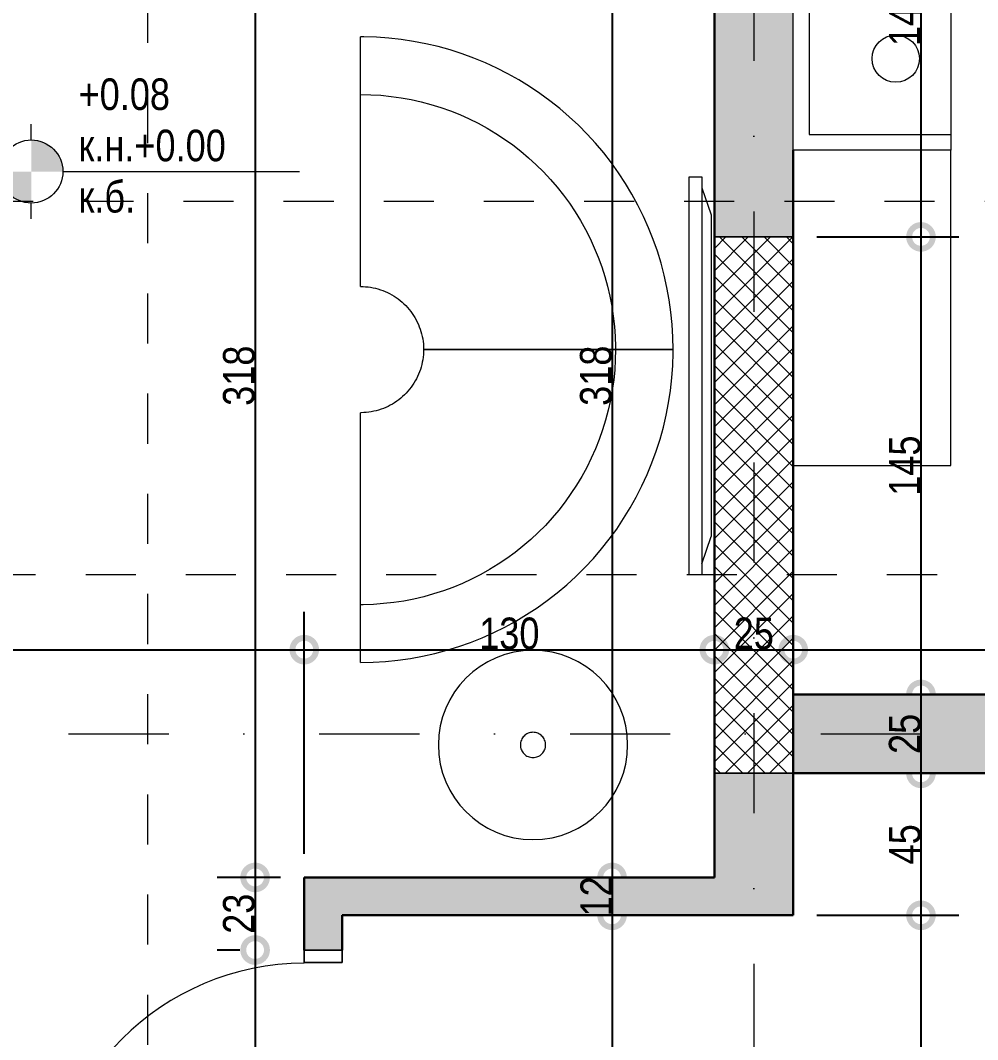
# Model space of a CAD drawing. Header units: centimetres. Extents: x 0 to 25250, y 0 to 2250.
# Drawn here: x 659 to 962.4, y 839.5 to 1162.5 of the extents above; entities that cross this region are included whole.
import ezdxf

# ---------------------------------------------------------------- set-up
doc = ezdxf.new("R2010")
doc.units = ezdxf.units.CM
doc.linetypes.add('17-View-1$0$Dash', pattern=[31.75, 15.875, -15.875])
doc.linetypes.add('17-View-1$0$Dash dot', pattern=[79.375, 31.75, -23.8125, 0, -23.8125])
for name, color, linetype, lineweight in [('A-ANNO-DIMS', 7, 'Continuous', 9), ('A-ANNO-NOTE', 7, 'Continuous', 9), ('A-DOOR', 7, 'Continuous', 9), ('A-DOOR-FRAM', 7, 'Continuous', 15), ('A-WALL', 7, 'Continuous', 9), ('A-WALL-PATT', 7, 'Continuous', 9), ('E-ELEC-EQPM', 7, 'Continuous', 9), ('G-ANNO-DIMS', 7, 'Continuous', 9), ('G-ANNO-SYMB', 7, 'Continuous', 9), ('I-FURN', 7, 'Continuous', 9), ('S-COLS', 7, 'Continuous', 9), ('S-GRID', 7, 'Continuous', 9)]:
    doc.layers.add(name, color=color, linetype=linetype, lineweight=lineweight)
doc.styles.add('17-View-1$0$Arial Narrow_3', font='ARIALN.TTF', dxfattribs={"height": 10})
doc.dimstyles.new('17-View-1$0$TEC_DIM', dxfattribs={"dimscale": 30.48, "dimtxt": 10.23431, "dimasz": 0.492126, "dimexe": 0.393701, "dimexo": 0.246063, "dimgap": 0, "dimtad": 1, "dimdec": 0, "dimzin": 0, "dimdsep": 46, "dimtxsty": '17-View-1$0$Arial Narrow_3', "dimblk1": '17-View-1$0$_DotSmall', "dimblk2": '17-View-1$0$_DotSmall', "dimsah": 1, "dimcen": 0.09, "dimazin": 0, "dimtfac": 1, "dimtdec": 4, "dimtix": 1, "dimtmove": 0, "dimatfit": 3, "dimfxl": 1, "dimtvp": 1, "dimtolj": 1, "dimtzin": 0, "dimarcsym": 2})
doc.dimstyles.new('17-View-1$0$TEC_DIM_3', dxfattribs={"dimscale": 30.48, "dimtxt": 10.23431, "dimasz": 0.492126, "dimexe": 0.393701, "dimexo": 0.246063, "dimgap": 0, "dimtad": 1, "dimdec": 0, "dimzin": 0, "dimdsep": 46, "dimtxsty": '17-View-1$0$Arial Narrow_3', "dimblk1": '17-View-1$0$_DotSmall', "dimblk2": '17-View-1$0$_DotSmall', "dimsah": 1, "dimcen": 0.09, "dimazin": 0, "dimtfac": 1, "dimtdec": 4, "dimtix": 1, "dimtmove": 0, "dimatfit": 3, "dimfxl": 1, "dimtvp": 1, "dimtolj": 1, "dimtzin": 0, "dimarcsym": 2})

# ---------------------------------------------------------------- blocks, each defined once
blk = doc.blocks.new('ШКАФ - ШКАФ-V1-НИВО 0')
at = {"layer": 'I-FURN'}
for p, q in [((50, 0), (-50, 0)), ((50, -50), (50, 0))]:
    blk.add_line(p, q, dxfattribs=at)
blk = doc.blocks.new('Fireplace - Type 1-2346596-НИВО 0')
at = {"layer": 'E-ELEC-EQPM'}
for p, q in [((-56.32, 62.5), (73.68, 62.5)), ((-56.32, 12.5), (-56.32, 62.5)), ((-51.32, 62.5), (-51.32, 17.5)), ((2.84, 62.5), (3.76, 63.42)), ((3.76, 62.72), (3.54, 62.5)), ((3.76, 63.42), (20.76, 63.42)), ((20.76, 62.72), (3.76, 62.72)), ((20.76, 63.42), (21.69, 62.5)), ((20.99, 62.5), (20.76, 62.72)), ((68.68, 17.5), (68.68, 62.5)), ((73.68, 62.5), (73.68, 12.5)), ((-51.32, 17.5), (68.68, 17.5)), ((73.68, 12.5), (-56.32, 12.5))]:
    blk.add_line(p, q, dxfattribs=at)
for centre, radius in [((8.68, 45), 10), ((-27.32, 45), 7.5), ((44.68, 45), 7.5), ((8.68, 45), 6.5)]:
    blk.add_circle(centre, radius, dxfattribs=at)
blk = doc.blocks.new('TV - 55 Zoll Wandmontage-2242996-НИВО 0')
at = {"layer": 'E-ELEC-EQPM'}
for p, q in [((-59.57, 7), (-51, 10)), ((-51, 10), (51, 10)), ((59.57, 7), (51, 10)), ((-63, 7), (63, 7)), ((-63, 3), (-63, 7)), ((63, 3), (63, 7)), ((63, 3), (-63, 3))]:
    blk.add_line(p, q, dxfattribs=at)
blk = doc.blocks.new('TEC_DOOR-INT - 90x200-2358335-НИВО 0')
at = {"layer": 'A-DOOR', "lineweight": 15}
for p, q in [((37, -6), (40.8, -6)), ((37, -87.6), (37, -6)), ((37, -6), (37, -87.6)), ((40.8, -6), (37, -6)), ((40.8, -6), (40.8, -87.6)), ((40.8, -87.6), (40.8, -6)), ((40.8, -87.6), (37, -87.6)), ((37, -87.6), (40.8, -87.6))]:
    blk.add_line(p, q, dxfattribs=at)
at = {"layer": 'A-DOOR'}
blk.add_arc((40.8, -6), 81.6, 180, 270, dxfattribs=at)
at = {"layer": 'A-DOOR-FRAM'}
for p, q in [((-45, -6), (-45, 6)), ((-45, 6), (-41, 6)), ((-41, 6), (-45, 6)), ((-45, 6), (-45, -6)), ((-41, 6), (-41, -6)), ((-41, -6), (-41, 6)), ((41, 6), (45, 6)), ((41, -6), (41, 6)), ((41, -6), (41, 6)), ((41, 6), (45, 6)), ((45, 6), (45, -6)), ((45, 6), (45, -6)), ((-41, -6), (-45, -6)), ((-45, -6), (-41, -6)), ((45, -6), (41, -6)), ((45, -6), (41, -6))]:
    blk.add_line(p, q, dxfattribs=at)
blk = doc.blocks.new('Sofa-19 Modul Innenbogen - Typ1-2317734-НИВО 0')
at = {"layer": 'I-FURN'}
for p, q in [((26.1, 83.53), (26.1, 81.99)), ((26.1, 81.99), (26.1, 81.21)), ((26.1, 81.21), (26.1, 77.72)), ((26.1, 77.72), (26.1, 65.56)), ((26.1, 65.56), (26.1, 65.28)), ((26.1, 65.29), (26.1, 62.28)), ((26.1, 62.28), (26.1, 7.58)), ((26.1, 7.58), (26.1, 4.4)), ((-71.49, -15.6), (-73.03, -15.6)), ((-70.71, -15.6), (-71.49, -15.6)), ((-67.22, -15.6), (-70.71, -15.6)), ((-55.06, -15.6), (-67.22, -15.6)), ((-54.78, -15.6), (-55.06, -15.6)), ((-51.78, -15.6), (-54.79, -15.6)), ((2.92, -15.6), (-51.78, -15.6)), ((6.1, -15.6), (2.92, -15.6))]:
    blk.add_line(p, q, dxfattribs=at)
at = {"layer": 'I-FURN', "flags": 128}
for points in [[(26.1, 83.54), (22.13, 83.46), (18.18, 83.22), (14.23, 82.82), (10.3, 82.27), (6.4, 81.56), (2.53, 80.69), (-1.3, 79.67), (-5.09, 78.5), (-8.82, 77.18), (-12.51, 75.71), (-16.13, 74.09), (-19.68, 72.33), (-23.16, 70.43), (-26.56, 68.39), (-29.88, 66.22), (-33.1, 63.92), (-36.24, 61.49), (-39.27, 58.93), (-42.2, 56.26), (-45.02, 53.47), (-47.72, 50.57), (-50.31, 47.57), (-52.77, 44.46), (-55.11, 41.26), (-57.32, 37.96), (-59.4, 34.59), (-61.33, 31.13), (-63.13, 27.59), (-64.79, 23.99), (-66.3, 20.32), (-67.66, 16.6), (-68.87, 12.83), (-69.93, 9), (-70.84, 5.14), (-71.59, 1.25), (-72.19, -2.67), (-72.63, -6.61), (-72.91, -10.56), (-73.03, -14.53), (-73.04, -15.6)], [(-54.74, -15.6), (-54.68, -12.36), (-54.49, -9.14), (-54.16, -5.92), (-53.71, -2.72), (-53.13, 0.46), (-52.43, 3.62), (-51.6, 6.74), (-50.64, 9.83), (-49.56, 12.88), (-48.36, 15.88), (-47.04, 18.84), (-45.61, 21.73), (-44.06, 24.57), (-42.4, 27.34), (-40.62, 30.05), (-38.75, 32.68), (-36.76, 35.24), (-34.68, 37.71), (-32.5, 40.1), (-30.23, 42.4), (-27.86, 44.6), (-25.41, 46.71), (-22.88, 48.72), (-20.27, 50.63), (-17.58, 52.43), (-14.83, 54.12), (-12.01, 55.7), (-9.12, 57.17), (-6.19, 58.52), (-3.2, 59.75), (-0.16, 60.86), (2.92, 61.85), (6.03, 62.72), (9.18, 63.46), (12.36, 64.07), (15.55, 64.55), (18.77, 64.91), (21.99, 65.14), (25.22, 65.24), (26.1, 65.24)], [(6.1, -15.6), (6.11, -14.8), (6.16, -14), (6.24, -13.2), (6.35, -12.41), (6.5, -11.62), (6.67, -10.84), (6.88, -10.07), (7.11, -9.31), (7.38, -8.55), (7.68, -7.81), (8, -7.08), (8.36, -6.36), (8.74, -5.66), (9.15, -4.97), (9.59, -4.3), (10.06, -3.65), (10.55, -3.02), (11.06, -2.41), (11.6, -1.82), (12.16, -1.25), (12.75, -0.7), (13.35, -0.18), (13.98, 0.31), (14.63, 0.79), (15.29, 1.23), (15.97, 1.65), (16.67, 2.04), (17.38, 2.4), (18.11, 2.74), (18.85, 3.04), (19.6, 3.32), (20.36, 3.56), (21.13, 3.78), (21.91, 3.96), (22.7, 4.11), (23.49, 4.23), (24.28, 4.32), (25.08, 4.38), (25.88, 4.4), (26.1, 4.4)]]:
    blk.add_lwpolyline(points, dxfattribs=at)
blk = doc.blocks.new('Sofa-19 Modul Innenbogen - Typ1-1674359-НИВО 0')
at = {"layer": 'I-FURN'}
for p, q in [((-73.03, 15.6), (-71.49, 15.6)), ((-71.49, 15.6), (-70.71, 15.6)), ((-70.71, 15.6), (-67.22, 15.6)), ((-67.22, 15.6), (-55.06, 15.6)), ((-55.06, 15.6), (-54.78, 15.6)), ((-54.79, 15.6), (-51.78, 15.6)), ((-51.78, 15.6), (2.92, 15.6)), ((2.92, 15.6), (6.1, 15.6)), ((26.1, -4.4), (26.1, -7.58)), ((26.1, -7.58), (26.1, -62.28)), ((26.1, -62.28), (26.1, -65.29)), ((26.1, -65.28), (26.1, -65.56)), ((26.1, -65.56), (26.1, -77.72)), ((26.1, -77.72), (26.1, -81.21)), ((26.1, -81.21), (26.1, -81.99)), ((26.1, -81.99), (26.1, -83.53))]:
    blk.add_line(p, q, dxfattribs=at)
at = {"layer": 'I-FURN', "flags": 128}
for points in [[(-73.04, 15.6), (-72.96, 11.63), (-72.72, 7.68), (-72.32, 3.73), (-71.77, -0.2), (-71.06, -4.1), (-70.19, -7.97), (-69.17, -11.8), (-68, -15.59), (-66.68, -19.32), (-65.21, -23.01), (-63.59, -26.63), (-61.83, -30.18), (-59.93, -33.66), (-57.89, -37.06), (-55.72, -40.38), (-53.42, -43.6), (-50.99, -46.74), (-48.43, -49.77), (-45.76, -52.7), (-42.97, -55.52), (-40.07, -58.22), (-37.07, -60.81), (-33.96, -63.27), (-30.76, -65.61), (-27.46, -67.82), (-24.09, -69.9), (-20.63, -71.83), (-17.09, -73.63), (-13.49, -75.29), (-9.82, -76.8), (-6.1, -78.16), (-2.33, -79.37), (1.5, -80.43), (5.36, -81.34), (9.25, -82.09), (13.17, -82.69), (17.11, -83.13), (21.06, -83.41), (25.03, -83.53), (26.1, -83.54)], [(26.1, -65.24), (22.86, -65.18), (19.64, -64.99), (16.42, -64.66), (13.22, -64.21), (10.04, -63.63), (6.88, -62.93), (3.76, -62.1), (0.67, -61.14), (-2.38, -60.06), (-5.38, -58.86), (-8.34, -57.54), (-11.23, -56.11), (-14.07, -54.56), (-16.84, -52.9), (-19.55, -51.12), (-22.18, -49.25), (-24.74, -47.26), (-27.21, -45.18), (-29.6, -43), (-31.9, -40.73), (-34.1, -38.36), (-36.21, -35.91), (-38.22, -33.38), (-40.13, -30.77), (-41.93, -28.08), (-43.62, -25.33), (-45.2, -22.51), (-46.67, -19.62), (-48.02, -16.69), (-49.25, -13.7), (-50.36, -10.66), (-51.35, -7.58), (-52.22, -4.47), (-52.96, -1.32), (-53.57, 1.86), (-54.05, 5.05), (-54.41, 8.27), (-54.64, 11.49), (-54.74, 14.72), (-54.74, 15.6)], [(26.1, -4.4), (25.3, -4.39), (24.5, -4.34), (23.7, -4.26), (22.91, -4.15), (22.12, -4), (21.34, -3.83), (20.57, -3.62), (19.81, -3.39), (19.05, -3.12), (18.31, -2.82), (17.58, -2.5), (16.86, -2.14), (16.16, -1.76), (15.47, -1.35), (14.8, -0.91), (14.15, -0.44), (13.52, 0.05), (12.91, 0.56), (12.32, 1.1), (11.75, 1.66), (11.2, 2.25), (10.68, 2.85), (10.19, 3.48), (9.71, 4.13), (9.27, 4.79), (8.85, 5.47), (8.46, 6.17), (8.1, 6.88), (7.76, 7.61), (7.46, 8.35), (7.18, 9.1), (6.94, 9.86), (6.72, 10.63), (6.54, 11.41), (6.39, 12.2), (6.27, 12.99), (6.18, 13.78), (6.12, 14.58), (6.1, 15.38), (6.1, 15.6)]]:
    blk.add_lwpolyline(points, dxfattribs=at)
blk = doc.blocks.new('Furniture_Table_Cafe - Furniture_Table_Cafe-1825741-НИВО 0')
at = {"layer": 'I-FURN'}
for start, end in [(360, 180), (0, 180), (180, 360), (180, 360)]:
    blk.add_arc((0, 0), 30, start, end, dxfattribs=at)
at = {"layer": 'I-FURN', "linetype": '17-View-1$0$Dash'}
for start, end in [(0, 180), (180, 0)]:
    blk.add_arc((0, 0), 4, start, end, dxfattribs=at)
blk = doc.blocks.new('Spot Elevations - PLAN - PROJECT-149572-НИВО 0')
at = {"layer": 'A-ANNO-NOTE'}
h = blk.add_hatch(color=256, dxfattribs=at)
edge = h.paths.add_edge_path()
edge.add_line((0, 0), (0, 0.2))
edge.add_arc((0, 0), 0.2, 0, 90, ccw=False)
edge.add_line((0.2, 0), (0, 0))
h = blk.add_hatch(color=256, dxfattribs=at)
edge = h.paths.add_edge_path()
edge.add_line((0, 0), (0, -0.2))
edge.add_arc((0, 0), 0.2, 180, 270, ccw=False)
edge.add_line((-0.2, 0), (0, 0))
for p, q in [((0, 0.2), (0, 0.3)), ((-0.2, 0), (-0.3, 0)), ((0.2, 0), (1.7, 0)), ((0, -0.3), (0, -0.2))]:
    blk.add_line(p, q, dxfattribs=at)
blk.add_circle((0, 0), 0.2, dxfattribs=at)
blk = doc.blocks.new('17-View-1$0$_DotSmall')
at = {"color": 0, "linetype": 'ByBlock', "const_width": 0.5}
blk.add_lwpolyline([(-0.0625, 0, 1), (0.0625, 0, 1)], format="xyb", close=True, dxfattribs=at)
blk = doc.blocks.new('*D2360')
at = {"layer": 'A-ANNO-DIMS', "color": 0, "lineweight": -2, "transparency": 16777216}
for p, q in [((1993.97, 901.4), (1993.97, 279.71)), ((398.97, 406.4), (398.97, 279.71)), ((398.97, 291.71), (1993.97, 291.71))]:
    blk.add_line(p, q, dxfattribs=at)
at = {"layer": 'A-ANNO-DIMS', "color": 0, "lineweight": -2, "transparency": 16777216, "xscale": 15, "yscale": 15, "zscale": 15, "rotation": 180}
blk.add_blockref('17-View-1$0$_DotSmall', (398.97, 291.71), dxfattribs=at)
at = {"layer": 'A-ANNO-DIMS', "color": 0, "lineweight": -2, "transparency": 16777216, "xscale": 15, "yscale": 15, "zscale": 15}
blk.add_blockref('17-View-1$0$_DotSmall', (1993.97, 291.71), dxfattribs=at)
at = {"layer": 'A-ANNO-DIMS', "color": 0, "transparency": 16777216, "insert": (1196.47, 296.81), "char_height": 10, "width": 30.4105, "attachment_point": 5, "style": '17-View-1$0$Arial Narrow_3'}
blk.add_mtext('\\A1;1595', dxfattribs=at)
blk = doc.blocks.new('*D2429')
at = {"layer": 'A-ANNO-DIMS', "color": 0, "lineweight": -2, "transparency": 16777216}
for p, q in [((856.47, 1208.9), (834.54, 1208.9)), ((846.54, 1208.9), (846.54, 890.9)), ((841.69, 890.9), (834.54, 890.9))]:
    blk.add_line(p, q, dxfattribs=at)
at = {"layer": 'A-ANNO-DIMS', "color": 0, "lineweight": -2, "transparency": 16777216, "xscale": 15, "yscale": 15, "zscale": 15}
for p, rotation in [((846.54, 1208.9), 90), ((846.54, 890.9), 270)]:
    blk.add_blockref('17-View-1$0$_DotSmall', p, dxfattribs=dict(at, rotation=rotation))
at = {"layer": 'A-ANNO-DIMS', "color": 0, "transparency": 16777216, "insert": (841.43, 1049.9), "char_height": 10, "width": 22.8079, "attachment_point": 5, "rotation": 90, "style": '17-View-1$0$Arial Narrow_3'}
blk.add_mtext('\\A1;318', dxfattribs=at)
blk = doc.blocks.new('*D2430')
at = {"layer": 'A-ANNO-DIMS', "color": 0, "lineweight": -2, "transparency": 16777216}
for p, q in [((841.69, 890.9), (834.54, 890.9)), ((846.54, 890.9), (846.54, 878.9)), ((841.69, 878.9), (834.54, 878.9))]:
    blk.add_line(p, q, dxfattribs=at)
at = {"layer": 'A-ANNO-DIMS', "color": 0, "lineweight": -2, "transparency": 16777216, "xscale": 15, "yscale": 15, "zscale": 15}
for p, rotation in [((846.54, 890.9), 90), ((846.54, 878.9), 270)]:
    blk.add_blockref('17-View-1$0$_DotSmall', p, dxfattribs=dict(at, rotation=rotation))
at = {"layer": 'A-ANNO-DIMS', "color": 0, "transparency": 16777216, "insert": (841.52, 884.9), "char_height": 10, "width": 15.2053, "attachment_point": 5, "rotation": 90, "style": '17-View-1$0$Arial Narrow_3'}
blk.add_mtext('\\A1;12', dxfattribs=at)
blk = doc.blocks.new('*D2431')
at = {"layer": 'A-ANNO-DIMS', "color": 0, "lineweight": -2, "transparency": 16777216}
for p, q in [((841.69, 878.9), (834.54, 878.9)), ((846.54, 878.9), (846.54, 768.9)), ((841.69, 768.9), (834.54, 768.9))]:
    blk.add_line(p, q, dxfattribs=at)
at = {"layer": 'A-ANNO-DIMS', "color": 0, "lineweight": -2, "transparency": 16777216, "xscale": 15, "yscale": 15, "zscale": 15}
for p, rotation in [((846.54, 878.9), 90), ((846.54, 768.9), 270)]:
    blk.add_blockref('17-View-1$0$_DotSmall', p, dxfattribs=dict(at, rotation=rotation))
at = {"layer": 'A-ANNO-DIMS', "color": 0, "transparency": 16777216, "insert": (841.43, 823.9), "char_height": 10, "width": 22.8079, "attachment_point": 5, "rotation": 90, "style": '17-View-1$0$Arial Narrow_3'}
blk.add_mtext('\\A1;110', dxfattribs=at)
blk = doc.blocks.new('*D2440')
at = {"layer": 'A-ANNO-DIMS', "color": 0, "lineweight": -2, "transparency": 16777216}
for p, q in [((728.53, 1208.9), (721.38, 1208.9)), ((733.38, 1208.9), (733.38, 890.9)), ((741.47, 890.9), (721.38, 890.9))]:
    blk.add_line(p, q, dxfattribs=at)
at = {"layer": 'A-ANNO-DIMS', "color": 0, "lineweight": -2, "transparency": 16777216, "xscale": 15, "yscale": 15, "zscale": 15}
for p, rotation in [((733.38, 1208.9), 90), ((733.38, 890.9), 270)]:
    blk.add_blockref('17-View-1$0$_DotSmall', p, dxfattribs=dict(at, rotation=rotation))
at = {"layer": 'A-ANNO-DIMS', "color": 0, "transparency": 16777216, "insert": (728.27, 1049.9), "char_height": 10, "width": 22.8079, "attachment_point": 5, "rotation": 90, "style": '17-View-1$0$Arial Narrow_3'}
blk.add_mtext('\\A1;318', dxfattribs=at)
blk = doc.blocks.new('*D2441')
at = {"layer": 'A-ANNO-DIMS', "color": 0, "lineweight": -2, "transparency": 16777216}
for p, q in [((741.47, 890.9), (721.38, 890.9)), ((733.38, 890.9), (733.38, 867.9)), ((728.53, 867.9), (721.38, 867.9))]:
    blk.add_line(p, q, dxfattribs=at)
at = {"layer": 'A-ANNO-DIMS', "color": 0, "lineweight": -2, "transparency": 16777216, "xscale": 15, "yscale": 15, "zscale": 15}
for p, rotation in [((733.38, 890.9), 90), ((733.38, 867.9), 270)]:
    blk.add_blockref('17-View-1$0$_DotSmall', p, dxfattribs=dict(at, rotation=rotation))
at = {"layer": 'A-ANNO-DIMS', "color": 0, "transparency": 16777216, "insert": (728.27, 879.4), "char_height": 10, "width": 15.2053, "attachment_point": 5, "rotation": 90, "style": '17-View-1$0$Arial Narrow_3'}
blk.add_mtext('\\A1;23', dxfattribs=at)
blk = doc.blocks.new('*D2442')
at = {"layer": 'A-ANNO-DIMS', "color": 0, "lineweight": -2, "transparency": 16777216}
for p, q in [((728.53, 867.9), (721.38, 867.9)), ((733.38, 867.9), (733.38, 777.9)), ((728.53, 777.9), (721.38, 777.9))]:
    blk.add_line(p, q, dxfattribs=at)
at = {"layer": 'A-ANNO-DIMS', "color": 0, "lineweight": -2, "transparency": 16777216, "xscale": 15, "yscale": 15, "zscale": 15}
for p, rotation in [((733.38, 867.9), 90), ((733.38, 777.9), 270)]:
    blk.add_blockref('17-View-1$0$_DotSmall', p, dxfattribs=dict(at, rotation=rotation))
at = {"layer": 'A-ANNO-DIMS', "color": 0, "transparency": 16777216, "insert": (728.27, 822.9), "char_height": 10, "width": 15.2053, "attachment_point": 5, "rotation": 90, "style": '17-View-1$0$Arial Narrow_3'}
blk.add_mtext('\\A1;90', dxfattribs=at)
blk = doc.blocks.new('*D2549')
at = {"layer": 'A-ANNO-DIMS', "color": 0, "lineweight": -2, "transparency": 16777216}
for p, q in [((911.47, 1233.9), (956.47, 1233.9)), ((944.47, 1233.9), (944.47, 1093.9)), ((911.47, 1093.9), (956.47, 1093.9))]:
    blk.add_line(p, q, dxfattribs=at)
at = {"layer": 'A-ANNO-DIMS', "color": 0, "lineweight": -2, "transparency": 16777216, "xscale": 15, "yscale": 15, "zscale": 15}
for p, rotation in [((944.47, 1233.9), 90), ((944.47, 1093.9), 270)]:
    blk.add_blockref('17-View-1$0$_DotSmall', p, dxfattribs=dict(at, rotation=rotation))
at = {"layer": 'A-ANNO-DIMS', "color": 0, "transparency": 16777216, "insert": (939.37, 1163.9), "char_height": 10, "width": 22.8079, "attachment_point": 5, "rotation": 90, "style": '17-View-1$0$Arial Narrow_3'}
blk.add_mtext('\\A1;140', dxfattribs=at)
blk = doc.blocks.new('*D2550')
at = {"layer": 'A-ANNO-DIMS', "color": 0, "lineweight": -2, "transparency": 16777216}
for p, q in [((911.47, 1093.9), (956.47, 1093.9)), ((944.47, 1093.9), (944.47, 948.9)), ((939.63, 948.9), (932.47, 948.9))]:
    blk.add_line(p, q, dxfattribs=at)
at = {"layer": 'A-ANNO-DIMS', "color": 0, "lineweight": -2, "transparency": 16777216, "xscale": 15, "yscale": 15, "zscale": 15}
for p, rotation in [((944.47, 1093.9), 90), ((944.47, 948.9), 270)]:
    blk.add_blockref('17-View-1$0$_DotSmall', p, dxfattribs=dict(at, rotation=rotation))
at = {"layer": 'A-ANNO-DIMS', "color": 0, "transparency": 16777216, "insert": (939.37, 1021.4), "char_height": 10, "width": 22.8079, "attachment_point": 5, "rotation": 90, "style": '17-View-1$0$Arial Narrow_3'}
blk.add_mtext('\\A1;145', dxfattribs=at)
blk = doc.blocks.new('*D2551')
at = {"layer": 'A-ANNO-DIMS', "color": 0, "lineweight": -2, "transparency": 16777216}
for p, q in [((939.63, 948.9), (932.47, 948.9)), ((944.47, 948.9), (944.47, 923.9)), ((939.63, 923.9), (932.47, 923.9))]:
    blk.add_line(p, q, dxfattribs=at)
at = {"layer": 'A-ANNO-DIMS', "color": 0, "lineweight": -2, "transparency": 16777216, "xscale": 15, "yscale": 15, "zscale": 15}
for p, rotation in [((944.47, 948.9), 90), ((944.47, 923.9), 270)]:
    blk.add_blockref('17-View-1$0$_DotSmall', p, dxfattribs=dict(at, rotation=rotation))
at = {"layer": 'A-ANNO-DIMS', "color": 0, "transparency": 16777216, "insert": (939.37, 936.4), "char_height": 10, "width": 15.2053, "attachment_point": 5, "rotation": 90, "style": '17-View-1$0$Arial Narrow_3'}
blk.add_mtext('\\A1;25', dxfattribs=at)
blk = doc.blocks.new('*D2552')
at = {"layer": 'A-ANNO-DIMS', "color": 0, "lineweight": -2, "transparency": 16777216}
for p, q in [((939.63, 923.9), (932.47, 923.9)), ((944.47, 923.9), (944.47, 878.9)), ((911.47, 878.9), (956.47, 878.9))]:
    blk.add_line(p, q, dxfattribs=at)
at = {"layer": 'A-ANNO-DIMS', "color": 0, "lineweight": -2, "transparency": 16777216, "xscale": 15, "yscale": 15, "zscale": 15}
for p, rotation in [((944.47, 923.9), 90), ((944.47, 878.9), 270)]:
    blk.add_blockref('17-View-1$0$_DotSmall', p, dxfattribs=dict(at, rotation=rotation))
at = {"layer": 'A-ANNO-DIMS', "color": 0, "transparency": 16777216, "insert": (939.39, 901.4), "char_height": 10, "width": 15.2053, "attachment_point": 5, "rotation": 90, "style": '17-View-1$0$Arial Narrow_3'}
blk.add_mtext('\\A1;45', dxfattribs=at)
blk = doc.blocks.new('*D2553')
at = {"layer": 'A-ANNO-DIMS', "color": 0, "lineweight": -2, "transparency": 16777216}
for p, q in [((911.47, 878.9), (956.47, 878.9)), ((944.47, 878.9), (944.47, 768.9)), ((911.47, 768.9), (956.47, 768.9))]:
    blk.add_line(p, q, dxfattribs=at)
at = {"layer": 'A-ANNO-DIMS', "color": 0, "lineweight": -2, "transparency": 16777216, "xscale": 15, "yscale": 15, "zscale": 15}
for p, rotation in [((944.47, 878.9), 90), ((944.47, 768.9), 270)]:
    blk.add_blockref('17-View-1$0$_DotSmall', p, dxfattribs=dict(at, rotation=rotation))
at = {"layer": 'A-ANNO-DIMS', "color": 0, "transparency": 16777216, "insert": (939.37, 823.9), "char_height": 10, "width": 22.8079, "attachment_point": 5, "rotation": 90, "style": '17-View-1$0$Arial Narrow_3'}
blk.add_mtext('\\A1;110', dxfattribs=at)
blk = doc.blocks.new('*D2588')
at = {"layer": 'A-ANNO-DIMS', "color": 0, "lineweight": -2, "transparency": 16777216}
for p, q in [((748.97, 898.4), (748.97, 975.08)), ((443.97, 963.08), (748.97, 963.08)), ((443.97, 958.23), (443.97, 951.08))]:
    blk.add_line(p, q, dxfattribs=at)
at = {"layer": 'A-ANNO-DIMS', "color": 0, "lineweight": -2, "transparency": 16777216, "xscale": 15, "yscale": 15, "zscale": 15, "rotation": 180}
blk.add_blockref('17-View-1$0$_DotSmall', (443.97, 963.08), dxfattribs=at)
at = {"layer": 'A-ANNO-DIMS', "color": 0, "lineweight": -2, "transparency": 16777216, "xscale": 15, "yscale": 15, "zscale": 15}
blk.add_blockref('17-View-1$0$_DotSmall', (748.97, 963.08), dxfattribs=at)
at = {"layer": 'A-ANNO-DIMS', "color": 0, "transparency": 16777216, "insert": (596.47, 968.18), "char_height": 10, "width": 22.8079, "attachment_point": 5, "style": '17-View-1$0$Arial Narrow_3'}
blk.add_mtext('\\A1;305', dxfattribs=at)
blk = doc.blocks.new('*D2589')
at = {"layer": 'A-ANNO-DIMS', "color": 0, "lineweight": -2, "transparency": 16777216}
for p, q in [((748.97, 898.4), (748.97, 975.08)), ((748.97, 963.08), (878.97, 963.08)), ((878.97, 958.23), (878.97, 951.08))]:
    blk.add_line(p, q, dxfattribs=at)
at = {"layer": 'A-ANNO-DIMS', "color": 0, "lineweight": -2, "transparency": 16777216, "xscale": 15, "yscale": 15, "zscale": 15, "rotation": 180}
blk.add_blockref('17-View-1$0$_DotSmall', (748.97, 963.08), dxfattribs=at)
at = {"layer": 'A-ANNO-DIMS', "color": 0, "lineweight": -2, "transparency": 16777216, "xscale": 15, "yscale": 15, "zscale": 15}
blk.add_blockref('17-View-1$0$_DotSmall', (878.97, 963.08), dxfattribs=at)
at = {"layer": 'A-ANNO-DIMS', "color": 0, "transparency": 16777216, "insert": (813.97, 968.18), "char_height": 10, "width": 22.8079, "attachment_point": 5, "style": '17-View-1$0$Arial Narrow_3'}
blk.add_mtext('\\A1;130', dxfattribs=at)
blk = doc.blocks.new('*D2590')
at = {"layer": 'A-ANNO-DIMS', "color": 0, "lineweight": -2, "transparency": 16777216}
for p, q in [((878.97, 963.08), (903.97, 963.08)), ((878.97, 958.23), (878.97, 951.08)), ((903.97, 958.23), (903.97, 951.08))]:
    blk.add_line(p, q, dxfattribs=at)
at = {"layer": 'A-ANNO-DIMS', "color": 0, "lineweight": -2, "transparency": 16777216, "xscale": 15, "yscale": 15, "zscale": 15, "rotation": 180}
blk.add_blockref('17-View-1$0$_DotSmall', (878.97, 963.08), dxfattribs=at)
at = {"layer": 'A-ANNO-DIMS', "color": 0, "lineweight": -2, "transparency": 16777216, "xscale": 15, "yscale": 15, "zscale": 15}
blk.add_blockref('17-View-1$0$_DotSmall', (903.97, 963.08), dxfattribs=at)
at = {"layer": 'A-ANNO-DIMS', "color": 0, "transparency": 16777216, "insert": (891.47, 968.18), "char_height": 10, "width": 15.2053, "attachment_point": 5, "style": '17-View-1$0$Arial Narrow_3'}
blk.add_mtext('\\A1;25', dxfattribs=at)
blk = doc.blocks.new('*D2591')
at = {"layer": 'A-ANNO-DIMS', "color": 0, "lineweight": -2, "transparency": 16777216}
for p, q in [((1113.97, 956.4), (1113.97, 975.08)), ((903.97, 963.08), (1113.97, 963.08)), ((903.97, 958.23), (903.97, 951.08))]:
    blk.add_line(p, q, dxfattribs=at)
at = {"layer": 'A-ANNO-DIMS', "color": 0, "lineweight": -2, "transparency": 16777216, "xscale": 15, "yscale": 15, "zscale": 15, "rotation": 180}
blk.add_blockref('17-View-1$0$_DotSmall', (903.97, 963.08), dxfattribs=at)
at = {"layer": 'A-ANNO-DIMS', "color": 0, "lineweight": -2, "transparency": 16777216, "xscale": 15, "yscale": 15, "zscale": 15}
blk.add_blockref('17-View-1$0$_DotSmall', (1113.97, 963.08), dxfattribs=at)
at = {"layer": 'A-ANNO-DIMS', "color": 0, "transparency": 16777216, "insert": (1008.97, 968.18), "char_height": 10, "width": 22.8079, "attachment_point": 5, "style": '17-View-1$0$Arial Narrow_3'}
blk.add_mtext('\\A1;210', dxfattribs=at)

msp = doc.modelspace()

# ---------------------------------------------------------------- hatches: boundary and pattern name
at = {"layer": 'A-WALL-PATT', "true_color": 0x808080}
h = msp.add_hatch(color=8, dxfattribs=at)
h.paths.add_polyline_path([(878.97, 878.9), (903.97, 878.9), (903.97, 923.9), (878.97, 923.9), (878.97, 890.9)])
h.paths.add_polyline_path([(878.97, 1093.9), (903.97, 1093.9), (903.97, 1208.9), (878.97, 1208.9), (878.97, 1139.18)])
for points in [[(1163.97, 923.9), (1163.97, 948.9), (903.97, 948.9), (903.97, 923.9), (1035.43, 923.9)], [(748.97, 878.9), (878.97, 878.9), (878.97, 890.9), (748.97, 890.9)]]:
    msp.add_hatch(color=8, dxfattribs=at).paths.add_polyline_path(points)
h = msp.add_hatch(color=8, dxfattribs=at)
h.paths.add_polyline_path([(760.97, 768.9), (760.97, 777.9), (748.97, 777.9), (748.97, 768.9)])
h.paths.add_polyline_path([(760.97, 867.9), (760.97, 878.9), (748.97, 878.9), (748.97, 867.9)])
at = {"layer": 'S-COLS'}
h = msp.add_hatch(dxfattribs=at)
h.set_pattern_fill('FP1_5', color=256, style=0, pattern_type=2)
h.set_pattern_definition([(45, (-1006133.902, 862055.479), (-3.535533906, 3.535533906), []), (135, (-1006133.902, 862055.479), (-3.535533906, -3.535533906), [])])
h.paths.add_polyline_path([(903.97, 923.9), (903.97, 1093.9), (878.97, 1093.9), (878.97, 923.9)])

# ---------------------------------------------------------------- linework, layer by layer
at = {"layer": 'A-WALL', "lineweight": 30}
for p, q in [((878.97, 1208.9), (878.97, 1093.9)), ((903.97, 1093.9), (903.97, 1121.4)), ((1163.97, 948.9), (903.97, 948.9)), ((903.97, 878.9), (903.97, 948.9)), ((878.97, 923.9), (878.97, 890.9)), ((903.97, 923.9), (1163.97, 923.9)), ((878.97, 890.9), (748.97, 890.9)), ((748.97, 890.9), (748.97, 867.9)), ((760.97, 878.9), (903.97, 878.9)), ((760.97, 867.9), (760.97, 878.9))]:
    msp.add_line(p, q, dxfattribs=at)
at = {"layer": 'A-WALL'}
for p, q in [((878.97, 1093.9), (903.97, 1093.9)), ((903.97, 923.9), (878.97, 923.9))]:
    msp.add_line(p, q, dxfattribs=at)
at = {"layer": 'G-ANNO-SYMB', "linetype": '17-View-1$0$Dash', "lineweight": 18}
for p, q in [((699.28, 1964.99), (699.28, 219.38)), ((139.16, 1105.25), (2185.66, 1105.25)), ((139.94, 986.94), (2189.4, 986.94))]:
    msp.add_line(p, q, dxfattribs=at)
at = {"layer": 'S-COLS', "lineweight": 30}
for p, q in [((878.97, 1093.9), (878.97, 923.9)), ((903.97, 923.9), (903.97, 1093.9))]:
    msp.add_line(p, q, dxfattribs=at)
at = {"layer": 'S-COLS'}
for p, q in [((903.97, 1093.9), (878.97, 1093.9)), ((878.97, 923.9), (903.97, 923.9))]:
    msp.add_line(p, q, dxfattribs=at)
at = {"layer": 'S-GRID', "color": 1, "linetype": '17-View-1$0$Dash dot', "lineweight": 18, "true_color": 0xff0000}
for p, q in [((891.47, 1817.2), (891.47, 359.56)), ((276.88, 936.4), (2035.81, 936.4))]:
    msp.add_line(p, q, dxfattribs=at)

# ---------------------------------------------------------------- block references
at = {"layer": 'A-DOOR', "rotation": 269.9999999999999}
msp.add_blockref('TEC_DOOR-INT - 90x200-2358335-НИВО 0', (754.97, 822.9), dxfattribs=at)
at = {"layer": 'E-ELEC-EQPM'}
for name, p, rotation in [('Fireplace - Type 1-2346596-НИВО 0', (891.47, 1195.07), 269.9999999999999), ('TV - 55 Zoll Wandmontage-2242996-НИВО 0', (867.97, 1049.9), 269.9999999999983)]:
    msp.add_blockref(name, p, dxfattribs=dict(at, rotation=rotation))
at = {"layer": 'G-ANNO-DIMS', "xscale": 49.99999999999998, "yscale": 49.99999999999998, "zscale": 49.99999999999998}
msp.add_blockref('Spot Elevations - PLAN - PROJECT-149572-НИВО 0', (662.43, 1114.62), dxfattribs=at)
at = {"layer": 'I-FURN'}
for name, p, rotation in [('Sofa-19 Modul Innenbogen - Typ1-1674359-НИВО 0', (792.89, 1073.78), 180), ('ШКАФ - ШКАФ-V1-НИВО 0', (953.97, 1071.4), 269.9999999999997), ('Sofa-19 Modul Innenbogen - Typ1-2317734-НИВО 0', (792.89, 1042.58), 180)]:
    msp.add_blockref(name, p, dxfattribs=dict(at, rotation=rotation))
msp.add_blockref('Furniture_Table_Cafe - Furniture_Table_Cafe-1825741-НИВО 0', (821.47, 932.9), dxfattribs=at)

# ---------------------------------------------------------------- texts
at = {"layer": 'G-ANNO-DIMS', "insert": (677.41, 1144.12), "char_height": 10, "width": 60.0512, "attachment_point": 1, "line_spacing_factor": 0.974696, "style": '17-View-1$0$Arial Narrow_3'}
msp.add_mtext('+0.08 к.н.+0.00 к.б.', dxfattribs=at)

# ---------------------------------------------------------------- dimensions: what is measured, and where the dimension line sits
at = {"layer": 'A-ANNO-DIMS'}
for base, p1, p2, override, picture, middle in [((944.47, 1093.9), (903.97, 1233.9), (903.97, 1093.9), {"dimpost": '<>', "dimfxl": 140}, '*D2549', (939.37, 1163.9)), ((733.38, 890.9), (736.03, 1208.9), (748.97, 890.9), {"dimpost": '<>', "dimfxl": 318.263105}, '*D2440', (728.27, 1049.9)), ((846.54, 890.9), (863.97, 1208.9), (849.19, 890.9), {"dimpost": '<>', "dimfxl": 318.343341}, '*D2429', (841.43, 1049.9)), ((944.47, 948.9), (903.97, 1093.9), (947.13, 948.9), {"dimpost": '<>', "dimfxl": 151.285997}, '*D2550', (939.37, 1021.4)), ((944.47, 923.9), (947.13, 948.9), (947.13, 923.9), {"dimpost": '<>', "dimfxl": 25}, '*D2551', (939.37, 936.4)), ((944.47, 878.9), (947.13, 923.9), (903.97, 878.9), {"dimpost": '<>', "dimfxl": 62.349442}, '*D2552', (939.39, 901.4)), ((733.38, 867.9), (748.97, 890.9), (736.03, 867.9), {"dimpost": '<>', "dimfxl": 26.389468}, '*D2441', (728.27, 879.4)), ((846.54, 878.9), (849.19, 890.9), (849.19, 878.9), {"dimpost": '<>', "dimfxl": 12}, '*D2430', (841.52, 884.9)), ((846.54, 768.9), (849.19, 878.9), (849.19, 768.9), {"dimpost": '<>', "dimfxl": 110}, '*D2431', (841.43, 823.9)), ((944.47, 768.9), (903.97, 878.9), (903.97, 768.9), {"dimpost": '<>', "dimfxl": 110}, '*D2553', (939.37, 823.9)), ((733.38, 777.9), (736.03, 867.9), (736.03, 777.9), {"dimpost": '<>', "dimfxl": 90}, '*D2442', (728.27, 822.9))]:
    dim = msp.add_linear_dim(base=base, p1=p1, p2=p2, angle=90, dimstyle='17-View-1$0$TEC_DIM', override=override, dxfattribs=at)
    dim.commit()
    dim.dimension.update_dxf_attribs({"geometry": picture, "text_midpoint": middle})
for base, p1, p2, dimstyle, override, picture, middle in [((748.97, 963.08), (443.97, 965.73), (748.97, 890.9), '17-View-1$0$TEC_DIM_3', {"dimpost": '<>', "dimfxl": 314.046334}, '*D2588', (596.47, 968.18)), ((878.97, 963.08), (748.97, 890.9), (878.97, 965.73), '17-View-1$0$TEC_DIM_3', {"dimpost": '<>', "dimfxl": 150.000334}, '*D2589', (813.97, 968.18)), ((903.97, 963.08), (878.97, 965.73), (903.97, 965.73), '17-View-1$0$TEC_DIM_3', {"dimpost": '<>', "dimfxl": 25}, '*D2590', (891.47, 968.18)), ((1113.97, 963.08), (903.97, 965.73), (1113.97, 948.9), '17-View-1$0$TEC_DIM_3', {"dimpost": '<>', "dimfxl": 210.673628}, '*D2591', (1008.97, 968.18)), ((1993.97, 291.71), (398.97, 413.9), (1993.97, 908.9), '17-View-1$0$TEC_DIM', {"dimpost": '<>', "dimfxl": 1670.04491}, '*D2360', (1196.47, 296.81))]:
    dim = msp.add_linear_dim(base=base, p1=p1, p2=p2, dimstyle=dimstyle, override=override, dxfattribs=at)
    dim.commit()
    dim.dimension.update_dxf_attribs({"geometry": picture, "text_midpoint": middle})

doc.saveas('drawing.dxf')
